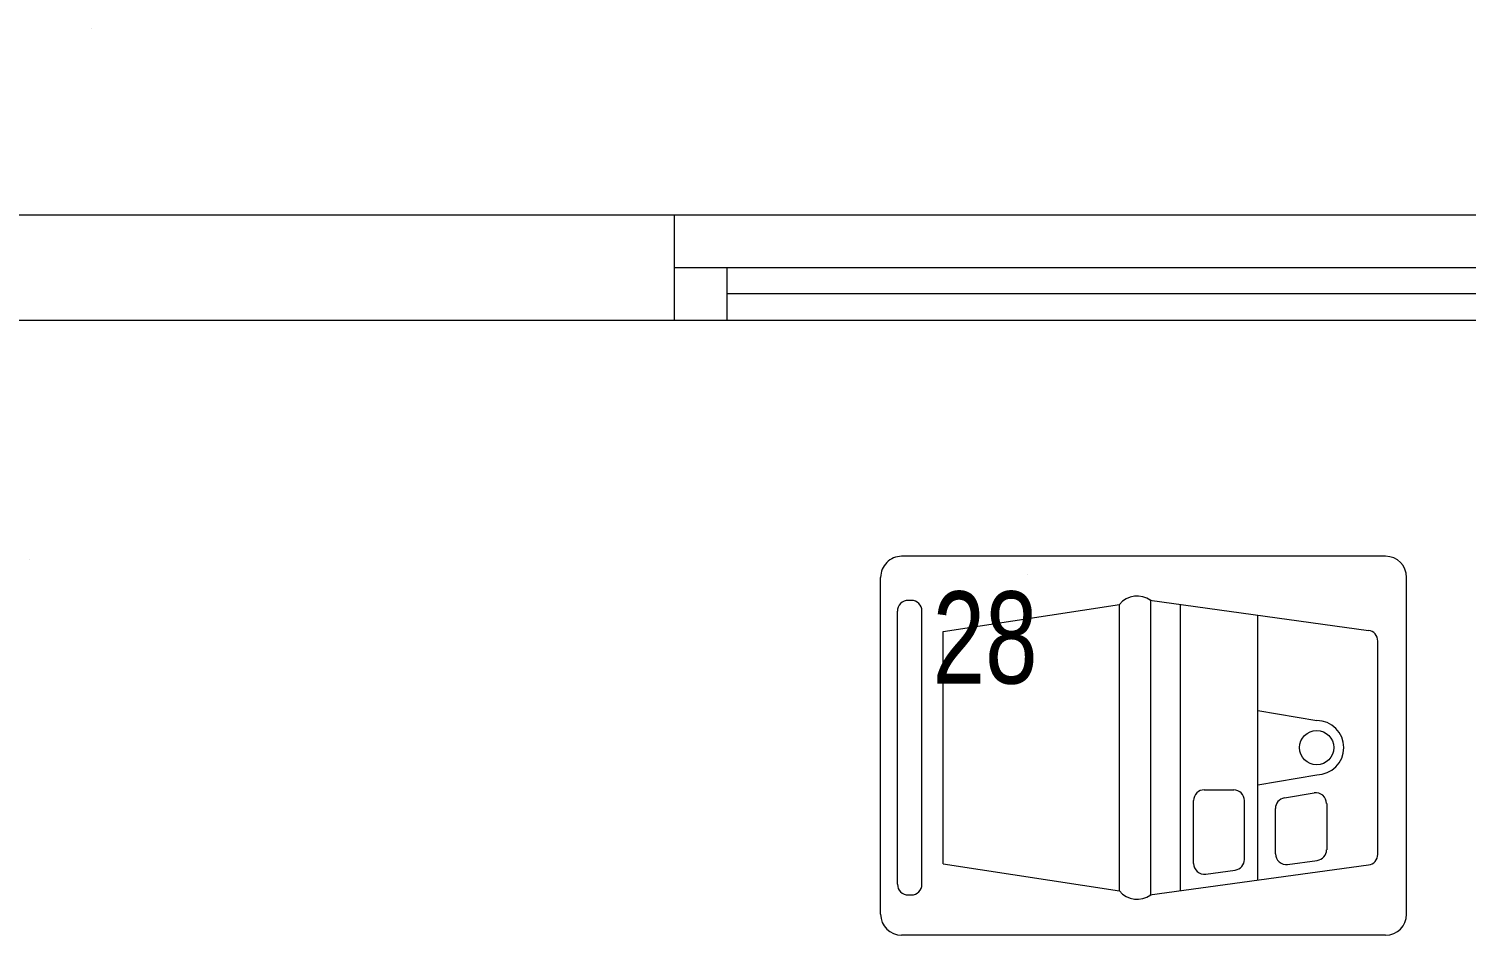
# Model space of a CAD drawing. Header units: millimetres. Extents: x -160614 to 59925, y -157025 to 0.
# Drawn here: x -59841 to -58475, y -106427 to -105566 of the extents above; entities that cross this region are included whole.
import ezdxf

# ---------------------------------------------------------------- set-up
doc = ezdxf.new("R2010")
doc.units = ezdxf.units.MM
doc.header["$LTSCALE"] = 8
doc.layers.get('0').update_dxf_attribs({"color": 9, "lineweight": 5})
for name, color, linetype, lineweight in [('72_EGR_EQP_TAG', 9, 'Continuous', 5), ('Aluminum', 9, 'Continuous', 5), ('LOADING', 9, 'Continuous', 5), ('Walls', 9, 'Continuous', 5)]:
    doc.layers.add(name, color=color, linetype=linetype, lineweight=lineweight)
doc.layers.get('0').off()
doc.layers.get('0').freeze()
doc.styles.add('X3G_ENTITY_257CFD', font='swisscl.ttf', dxfattribs={"height": 200})

# ---------------------------------------------------------------- blocks, each defined once
blk = doc.blocks.new('*X105')
for p, q in [((5, 3), (5, 3)), ((5, 3), (5, 3)), ((5, 3), (5, 3)), ((5, 3), (5, 3)), ((5, 3), (5, 3)), ((5, 3), (5, 3)), ((5, 3), (5, 3)), ((5, 3), (5, 3)), ((5, 3), (5, 3)), ((5, 3), (5, 3)), ((5, 3), (5, 3)), ((5, 3), (5, 3)), ((5, 3), (5, 3)), ((5, 3), (5, 3)), ((5, 3), (5, 3)), ((5, 3), (5, 3)), ((5, 3), (5, 3)), ((5, 3), (5, 3)), ((5, 3), (5, 3)), ((5, 3), (5, 3)), ((5, 3), (5, 3)), ((5, 3), (5, 3)), ((5, 3), (5, 3)), ((5, 3), (5, 3)), ((5, 3), (5, 3)), ((5, 3), (5, 3)), ((5, 3), (5, 3)), ((5, 3), (5, 3)), ((5, 3), (5, 3)), ((5, 3), (5, 3)), ((5, 3), (5, 3)), ((5, 3), (5, 3)), ((5, 3), (5, 3)), ((5, 3), (5, 3)), ((5, 3), (5, 3)), ((5, 3), (5, 3)), ((5, 3), (5, 3)), ((5, 3), (5, 3)), ((5, 3), (5, 3)), ((5, 3), (5, 3)), ((5, 3), (5, 3)), ((5, 3), (5, 3)), ((5, 3), (5, 3)), ((5, 3), (5, 3)), ((5, 3), (5, 3)), ((5, 3), (5, 3)), ((5, 3), (5, 3)), ((5, 3), (5, 3)), ((5, 3), (5, 3)), ((5, 3), (5, 3)), ((5, 3), (5, 3)), ((5, 3), (5, 3)), ((5, 3), (5, 3)), ((5, 3), (5, 3)), ((5, 3), (5, 3)), ((5, 3), (5, 3)), ((5, 3), (5, 3)), ((5, 3), (5, 3)), ((5, 3), (5, 3)), ((5, 3), (5, 3)), ((5, 3), (5, 3)), ((5, 3), (5, 3)), ((5, 3), (5, 3)), ((5, 3), (5, 3)), ((5, 3), (5, 3)), ((5, 3), (5, 3)), ((6, 3), (5, 3)), ((5, 3), (5, 3)), ((6, 3), (5, 3)), ((5, 3), (5, 3)), ((6, 3), (5, 3)), ((5, 3), (5, 3)), ((6, 3), (5, 3)), ((5, 3), (5, 3)), ((5, 3), (5, 3)), ((5, 3), (5, 3)), ((5, 3), (5, 3)), ((5, 3), (5, 3)), ((5, 3), (5, 3)), ((5, 3), (5, 3)), ((5, 3), (5, 3)), ((5, 3), (5, 3)), ((5, 3), (5, 3)), ((5, 3), (5, 3)), ((5, 3), (5, 3)), ((5, 3), (5, 3)), ((5, 3), (5, 3)), ((5, 3), (5, 3)), ((5, 3), (5, 3)), ((5, 3), (5, 3)), ((5, 3), (5, 3)), ((5, 3), (5, 3)), ((5, 3), (5, 3)), ((5, 3), (5, 3)), ((5, 3), (5, 3)), ((5, 3), (5, 3)), ((6, 3), (6, 3)), ((6, 3), (6, 3)), ((6, 3), (6, 3)), ((6, 3), (6, 3)), ((6, 3), (6, 3)), ((6, 3), (6, 3)), ((6, 3), (6, 3)), ((6, 3), (6, 3)), ((6, 3), (6, 3)), ((6, 3), (6, 3)), ((6, 3), (6, 3)), ((6, 3), (6, 3)), ((6, 3), (6, 3)), ((6, 3), (6, 3)), ((6, 3), (6, 3)), ((6, 3), (6, 3)), ((6, 3), (6, 3)), ((6, 3), (6, 3)), ((6, 3), (6, 3)), ((6, 3), (6, 3)), ((6, 3), (6, 3)), ((6, 3), (6, 3)), ((6, 3), (6, 3)), ((6, 3), (6, 3)), ((6, 3), (6, 3)), ((6, 3), (6, 3)), ((6, 3), (6, 3)), ((6, 3), (6, 3)), ((6, 3), (6, 3)), ((6, 3), (6, 3)), ((6, 3), (6, 3)), ((6, 3), (6, 3)), ((6, 3), (6, 3)), ((6, 3), (6, 3)), ((6, 3), (6, 3)), ((6, 3), (6, 3)), ((6, 3), (6, 3)), ((6, 3), (6, 3)), ((6, 3), (6, 3)), ((6, 3), (6, 3)), ((6, 3), (6, 3)), ((6, 3), (6, 3)), ((6, 3), (6, 3)), ((6, 3), (6, 3)), ((6, 3), (6, 3)), ((6, 3), (6, 3)), ((6, 3), (6, 3)), ((6, 3), (6, 3)), ((6, 3), (6, 3)), ((6, 3), (6, 3)), ((6, 3), (6, 3)), ((6, 3), (6, 3)), ((6, 3), (6, 3)), ((6, 3), (6, 3)), ((6, 3), (6, 3)), ((6, 3), (6, 3)), ((6, 3), (6, 3)), ((6, 3), (6, 3)), ((6, 3), (6, 3)), ((6, 3), (6, 3)), ((6, 3), (6, 3)), ((6, 3), (6, 3)), ((6, 3), (6, 3)), ((6, 3), (6, 3)), ((6, 3), (6, 3)), ((6, 3), (6, 3)), ((6, 3), (6, 3)), ((6, 3), (6, 3)), ((6, 3), (6, 3)), ((6, 3), (6, 3)), ((6, 3), (6, 3)), ((6, 3), (6, 3)), ((6, 3), (6, 3)), ((6, 3), (6, 3)), ((6, 3), (6, 3)), ((6, 3), (6, 3)), ((6, 3), (6, 3)), ((6, 3), (6, 3)), ((6, 3), (6, 3)), ((6, 3), (6, 3)), ((6, 3), (6, 3)), ((6, 3), (6, 3)), ((6, 3), (6, 3)), ((6, 3), (6, 3)), ((6, 3), (6, 3)), ((6, 3), (6, 3)), ((6, 3), (6, 3)), ((6, 3), (6, 3)), ((6, 3), (6, 3)), ((6, 3), (6, 3)), ((6, 3), (6, 3)), ((6, 3), (6, 3)), ((6, 3), (6, 3)), ((6, 3), (6, 3)), ((6, 3), (6, 3)), ((6, 3), (6, 3)), ((6, 3), (6, 3)), ((6, 3), (6, 3)), ((6, 3), (6, 3)), ((6, 3), (6, 3)), ((6, 3), (6, 3)), ((6, 3), (6, 3)), ((6, 3), (6, 3)), ((6, 3), (6, 3)), ((6, 3), (6, 3)), ((6, 3), (6, 3)), ((6, 3), (6, 3)), ((6, 3), (6, 3)), ((6, 3), (6, 3)), ((6, 3), (6, 3)), ((6, 3), (6, 3)), ((6, 3), (6, 3)), ((6, 3), (6, 3)), ((6, 3), (6, 3)), ((6, 3), (6, 3)), ((6, 3), (6, 3)), ((6, 3), (6, 3)), ((6, 3), (6, 3)), ((6, 3), (6, 3)), ((6, 3), (6, 3)), ((6, 3), (6, 3)), ((6, 3), (6, 3)), ((6, 3), (6, 3)), ((6, 3), (6, 3)), ((6, 3), (6, 3)), ((6, 3), (6, 3)), ((6, 3), (6, 3)), ((6, 3), (6, 3)), ((6, 3), (6, 3)), ((6, 3), (6, 3)), ((6, 3), (6, 3)), ((6, 3), (6, 3)), ((6, 3), (6, 3)), ((6, 3), (6, 3)), ((6, 3), (6, 3)), ((6, 3), (6, 3)), ((6, 3), (6, 3)), ((6, 3), (6, 3)), ((6, 3), (6, 3)), ((6, 3), (6, 3)), ((6, 3), (6, 3)), ((6, 3), (6, 3)), ((6, 3), (6, 3)), ((6, 3), (6, 3)), ((6, 3), (6, 3)), ((6, 3), (6, 3)), ((6, 3), (6, 3)), ((6, 3), (6, 3)), ((6, 3), (6, 3)), ((6, 3), (6, 3)), ((6, 3), (6, 3)), ((6, 3), (6, 3)), ((6, 3), (6, 3)), ((6, 3), (6, 3)), ((6, 3), (6, 3)), ((6, 3), (6, 3)), ((6, 3), (6, 3)), ((6, 3), (6, 3)), ((6, 3), (6, 3)), ((6, 3), (6, 3)), ((6, 3), (6, 3)), ((6, 3), (6, 3)), ((6, 3), (6, 3)), ((6, 3), (6, 3)), ((6, 3), (6, 3)), ((6, 3), (6, 3)), ((6, 3), (6, 3)), ((6, 3), (6, 3)), ((6, 3), (6, 3)), ((6, 3), (6, 3)), ((6, 3), (6, 3)), ((6, 3), (6, 3)), ((6, 3), (6, 3)), ((6, 3), (6, 3)), ((6, 3), (6, 3)), ((6, 3), (6, 3)), ((6, 3), (6, 3)), ((6, 3), (6, 3)), ((6, 3), (6, 3)), ((6, 3), (6, 3)), ((6, 3), (6, 3)), ((6, 3), (6, 3)), ((6, 3), (6, 3)), ((6, 3), (6, 3)), ((6, 3), (6, 3)), ((6, 3), (6, 3)), ((6, 3), (6, 3)), ((6, 3), (6, 3)), ((6, 3), (6, 3)), ((6, 3), (6, 3)), ((6, 3), (6, 3)), ((6, 3), (6, 3)), ((6, 3), (6, 3)), ((6, 3), (6, 3)), ((6, 3), (6, 3)), ((6, 3), (6, 3)), ((6, 3), (6, 3)), ((6, 3), (6, 3)), ((6, 3), (6, 3)), ((6, 3), (6, 3)), ((6, 3), (6, 3)), ((6, 3), (6, 3)), ((6, 3), (6, 3)), ((6, 3), (6, 3)), ((6, 3), (5, 3)), ((6, 3), (5, 3)), ((6, 3), (5, 3)), ((6, 3), (5, 3)), ((6, 3), (5, 3)), ((6, 3), (6, 3)), ((6, 3), (6, 3)), ((6, 3), (6, 3)), ((6, 3), (6, 3)), ((6, 3), (6, 3)), ((6, 3), (6, 3)), ((6, 3), (6, 3)), ((6, 3), (6, 3)), ((6, 3), (6, 3)), ((6, 3), (6, 3)), ((6, 3), (6, 3)), ((6, 3), (6, 3)), ((6, 3), (6, 3)), ((6, 3), (6, 3)), ((6, 3), (6, 3)), ((6, 3), (6, 3)), ((6, 3), (6, 3)), ((6, 3), (6, 3)), ((6, 3), (6, 3)), ((6, 3), (6, 3)), ((6, 3), (6, 3)), ((6, 3), (6, 3)), ((6, 3), (6, 3)), ((6, 3), (6, 3)), ((6, 3), (6, 3)), ((6, 3), (6, 3)), ((6, 3), (6, 3)), ((6, 3), (6, 3)), ((6, 3), (6, 3)), ((6, 3), (6, 3)), ((6, 3), (6, 3)), ((6, 3), (6, 3)), ((6, 3), (6, 3)), ((6, 3), (6, 3)), ((6, 3), (6, 3)), ((6, 3), (6, 3)), ((6, 3), (6, 3)), ((6, 3), (6, 3)), ((6, 3), (6, 3)), ((6, 3), (6, 3)), ((6, 3), (6, 3)), ((6, 3), (6, 3)), ((6, 3), (6, 3)), ((6, 3), (6, 3)), ((6, 3), (6, 3)), ((6, 3), (6, 3)), ((6, 3), (6, 3)), ((6, 3), (6, 3)), ((6, 3), (6, 3)), ((6, 3), (6, 3)), ((6, 3), (6, 3)), ((6, 3), (6, 3)), ((6, 3), (6, 3)), ((6, 3), (6, 3)), ((6, 3), (6, 3)), ((6, 3), (6, 3)), ((6, 3), (6, 3)), ((6, 3), (6, 3)), ((6, 3), (6, 3)), ((6, 3), (6, 3)), ((6, 3), (6, 3)), ((6, 3), (6, 3)), ((6, 3), (6, 3)), ((6, 3), (6, 3)), ((6, 3), (6, 3)), ((6, 3), (6, 3)), ((6, 3), (6, 3)), ((6, 3), (6, 3)), ((6, 3), (6, 3)), ((6, 3), (6, 3)), ((6, 3), (6, 3)), ((6, 3), (6, 3)), ((6, 3), (6, 3)), ((6, 3), (6, 3)), ((6, 3), (6, 3)), ((6, 3), (6, 3)), ((6, 3), (6, 3)), ((6, 3), (6, 3)), ((6, 3), (6, 3)), ((6, 3), (6, 3)), ((6, 3), (6, 3)), ((6, 3), (6, 3)), ((6, 3), (6, 3)), ((6, 3), (6, 3)), ((6, 3), (6, 3)), ((6, 3), (6, 3)), ((6, 3), (6, 3)), ((6, 3), (6, 3)), ((6, 3), (6, 3)), ((6, 3), (6, 3)), ((6, 3), (6, 3)), ((6, 3), (6, 3)), ((6, 3), (6, 3)), ((6, 3), (6, 3)), ((6, 3), (6, 3)), ((6, 3), (6, 3)), ((6, 3), (6, 3)), ((6, 3), (6, 3)), ((6, 3), (6, 3)), ((6, 3), (6, 3)), ((6, 3), (6, 3)), ((6, 3), (6, 3)), ((6, 3), (6, 3)), ((6, 3), (6, 3)), ((6, 3), (6, 3)), ((6, 3), (6, 3)), ((6, 3), (6, 3)), ((6, 3), (6, 3)), ((6, 3), (6, 3)), ((6, 3), (6, 3)), ((6, 3), (6, 3)), ((6, 3), (6, 3)), ((6, 3), (6, 3)), ((6, 3), (6, 3)), ((6, 3), (6, 3)), ((6, 3), (6, 3)), ((6, 3), (6, 3)), ((6, 3), (6, 3)), ((6, 3), (6, 3)), ((6, 3), (6, 3)), ((6, 3), (6, 3)), ((6, 3), (6, 3)), ((6, 3), (6, 3)), ((6, 3), (6, 3)), ((6, 3), (6, 3)), ((6, 3), (6, 3)), ((6, 3), (6, 3)), ((6, 3), (6, 3)), ((6, 3), (6, 3)), ((6, 3), (6, 3)), ((6, 3), (6, 3)), ((6, 3), (6, 3)), ((6, 3), (6, 3)), ((6, 3), (6, 3)), ((6, 3), (6, 3)), ((6, 3), (6, 3)), ((6, 3), (6, 3)), ((6, 3), (6, 3)), ((6, 3), (6, 3)), ((6, 3), (6, 3)), ((6, 3), (6, 3)), ((6, 3), (6, 3)), ((6, 3), (6, 3)), ((6, 3), (6, 3)), ((6, 3), (6, 3)), ((6, 3), (6, 3)), ((6, 3), (6, 3)), ((6, 3), (6, 3)), ((6, 3), (6, 3)), ((6, 3), (6, 3)), ((6, 3), (6, 3)), ((6, 3), (6, 3)), ((6, 3), (6, 3)), ((6, 3), (6, 3)), ((6, 3), (6, 3)), ((6, 3), (6, 3)), ((6, 3), (6, 3)), ((6, 3), (6, 3)), ((6, 3), (6, 3)), ((6, 3), (6, 3)), ((6, 3), (6, 3)), ((6, 3), (6, 3)), ((6, 3), (6, 3)), ((6, 3), (6, 3)), ((6, 3), (6, 3)), ((6, 3), (6, 3)), ((6, 3), (6, 3)), ((6, 3), (6, 3)), ((6, 3), (6, 3)), ((6, 3), (6, 3)), ((6, 3), (6, 3)), ((6, 3), (6, 3)), ((6, 3), (6, 3)), ((6, 3), (6, 3)), ((6, 3), (6, 3)), ((6, 3), (6, 3)), ((6, 3), (6, 3)), ((6, 3), (6, 3)), ((6, 3), (6, 3)), ((6, 3), (6, 3)), ((6, 3), (6, 3)), ((6, 3), (6, 3)), ((6, 3), (6, 3)), ((6, 3), (6, 3)), ((6, 3), (6, 3)), ((6, 3), (6, 3)), ((6, 3), (6, 3)), ((6, 3), (6, 3)), ((6, 3), (6, 3)), ((6, 3), (6, 3)), ((6, 3), (6, 3)), ((6, 3), (6, 3)), ((6, 3), (6, 3)), ((6, 3), (6, 3)), ((6, 3), (6, 3)), ((6, 3), (6, 3)), ((6, 3), (6, 3)), ((6, 3), (6, 3)), ((6, 3), (6, 3)), ((6, 3), (6, 3)), ((6, 3), (6, 3)), ((6, 3), (6, 3)), ((6, 3), (6, 3)), ((6, 3), (6, 3)), ((6, 3), (6, 3)), ((6, 3), (6, 3)), ((6, 3), (6, 3)), ((6, 3), (6, 3)), ((6, 3), (6, 3)), ((6, 3), (6, 3)), ((6, 3), (6, 3)), ((6, 3), (6, 3)), ((6, 3), (6, 3)), ((6, 3), (6, 3)), ((6, 3), (6, 3)), ((6, 3), (6, 3)), ((6, 3), (6, 3)), ((6, 3), (6, 3)), ((6, 3), (6, 3)), ((6, 3), (6, 3)), ((6, 3), (6, 3)), ((6, 3), (6, 3)), ((6, 3), (6, 3)), ((6, 3), (6, 3)), ((6, 3), (6, 3)), ((6, 3), (6, 3)), ((6, 3), (6, 3)), ((6, 3), (6, 3)), ((6, 3), (6, 3)), ((6, 3), (6, 3)), ((6, 3), (6, 3)), ((6, 3), (6, 3)), ((6, 3), (6, 3)), ((6, 3), (6, 3)), ((6, 3), (6, 3)), ((6, 3), (6, 3)), ((6, 3), (6, 3)), ((6, 3), (6, 3)), ((6, 3), (6, 3)), ((6, 3), (6, 3)), ((6, 3), (6, 3)), ((6, 3), (6, 3)), ((6, 3), (6, 3)), ((6, 3), (6, 3)), ((6, 3), (6, 3)), ((6, 3), (6, 3)), ((6, 3), (6, 3)), ((6, 3), (6, 3)), ((6, 3), (6, 3)), ((6, 3), (6, 3)), ((6, 3), (6, 3)), ((6, 3), (6, 3)), ((6, 3), (6, 3)), ((6, 3), (6, 3)), ((6, 3), (6, 3)), ((6, 3), (6, 3)), ((6, 3), (6, 3)), ((6, 3), (6, 3)), ((6, 3), (6, 3)), ((6, 3), (6, 3)), ((6, 3), (6, 3)), ((6, 3), (6, 3)), ((6, 3), (6, 3)), ((6, 3), (6, 3)), ((6, 3), (6, 3)), ((6, 3), (6, 3)), ((6, 3), (6, 3)), ((6, 3), (6, 3)), ((6, 3), (6, 3)), ((6, 3), (6, 3)), ((6, 3), (6, 3)), ((6, 3), (6, 3)), ((6, 3), (6, 3)), ((6, 3), (6, 3)), ((6, 3), (6, 3)), ((6, 3), (6, 3)), ((6, 3), (6, 3)), ((6, 3), (6, 3)), ((6, 3), (6, 3)), ((6, 3), (6, 3)), ((6, 3), (6, 3)), ((6, 3), (6, 3)), ((6, 3), (6, 3)), ((6, 3), (6, 3)), ((6, 3), (6, 3)), ((6, 3), (6, 3)), ((6, 3), (6, 3)), ((6, 3), (6, 3)), ((6, 3), (6, 3)), ((6, 3), (6, 3)), ((6, 3), (6, 3)), ((6, 3), (6, 3)), ((6, 3), (6, 3)), ((6, 3), (6, 3)), ((6, 3), (6, 3)), ((6, 3), (6, 3)), ((6, 3), (6, 3)), ((6, 3), (6, 3)), ((6, 3), (6, 3)), ((6, 3), (6, 3)), ((6, 3), (6, 3)), ((6, 3), (6, 3)), ((6, 3), (6, 3)), ((6, 3), (6, 3)), ((6, 3), (6, 3)), ((6, 3), (6, 3)), ((6, 3), (6, 3)), ((6, 3), (6, 3)), ((6, 3), (6, 3)), ((6, 3), (6, 3)), ((6, 3), (6, 3)), ((6, 3), (6, 3)), ((6, 3), (6, 3)), ((6, 3), (6, 3)), ((6, 3), (6, 3)), ((6, 3), (6, 3)), ((6, 3), (6, 3))]:
    blk.add_line(p, q)
blk = doc.blocks.new('*X106')
for p, q in [((13, 1), (13, 1)), ((13, 1), (13, 1)), ((13, 1), (13, 1)), ((13, 1), (13, 1)), ((13, 1), (13, 1)), ((13, 1), (13, 1)), ((13, 1), (13, 1)), ((13, 1), (13, 1)), ((13, 1), (13, 1)), ((13, 1), (13, 1)), ((13, 1), (13, 1)), ((13, 1), (13, 1)), ((13, 1), (13, 1)), ((13, 1), (13, 1)), ((13, 1), (13, 1)), ((13, 1), (14, 1)), ((13, 1), (14, 1)), ((13, 1), (14, 1)), ((13, 1), (13, 1)), ((13, 1), (13, 1)), ((13, 1), (13, 1)), ((13, 1), (13, 1)), ((13, 1), (13, 1)), ((13, 1), (13, 1)), ((13, 1), (13, 1)), ((13, 1), (13, 1)), ((13, 1), (13, 1)), ((13, 1), (13, 1)), ((13, 1), (13, 1)), ((13, 1), (13, 1)), ((13, 1), (13, 1)), ((13, 1), (13, 1)), ((13, 1), (13, 1)), ((13, 1), (13, 1)), ((13, 1), (13, 1)), ((13, 1), (13, 1)), ((13, 1), (13, 1)), ((13, 1), (13, 1)), ((13, 1), (13, 1)), ((13, 1), (13, 1)), ((13, 1), (13, 1)), ((13, 1), (13, 1)), ((13, 1), (13, 1)), ((13, 1), (13, 1)), ((13, 1), (13, 1)), ((13, 1), (13, 1)), ((13, 1), (13, 1)), ((13, 1), (13, 1)), ((13, 1), (13, 1)), ((13, 1), (13, 1)), ((13, 1), (13, 1)), ((13, 1), (13, 1)), ((13, 1), (13, 1)), ((13, 1), (13, 1)), ((13, 1), (13, 1)), ((13, 1), (13, 1)), ((13, 1), (13, 1)), ((13, 1), (13, 1)), ((13, 1), (13, 1)), ((13, 1), (13, 1)), ((13, 1), (13, 1)), ((13, 1), (13, 1)), ((13, 1), (13, 1)), ((13, 1), (13, 1)), ((13, 1), (13, 1)), ((13, 1), (13, 1)), ((13, 1), (13, 1)), ((13, 1), (13, 1)), ((13, 1), (13, 1)), ((13, 1), (13, 1)), ((13, 1), (13, 1)), ((13, 1), (13, 1)), ((13, 1), (13, 1)), ((13, 1), (13, 1)), ((13, 1), (13, 1)), ((13, 1), (13, 1)), ((13, 1), (13, 1)), ((13, 1), (13, 1)), ((13, 1), (13, 1)), ((13, 1), (13, 1)), ((13, 1), (13, 1)), ((13, 1), (13, 1)), ((13, 1), (13, 1)), ((13, 1), (13, 1)), ((13, 1), (13, 1)), ((13, 1), (13, 1)), ((13, 1), (13, 1)), ((13, 1), (13, 1)), ((13, 1), (13, 1)), ((13, 1), (13, 1)), ((13, 1), (13, 1)), ((13, 1), (13, 1)), ((13, 1), (13, 1)), ((13, 1), (13, 1)), ((13, 1), (13, 1)), ((13, 1), (13, 1)), ((13, 1), (13, 1)), ((13, 1), (13, 1)), ((13, 1), (13, 1)), ((13, 1), (13, 1)), ((13, 1), (13, 1)), ((13, 1), (13, 1)), ((13, 1), (13, 1)), ((13, 1), (13, 1)), ((13, 1), (13, 1)), ((13, 1), (13, 1)), ((13, 1), (13, 1)), ((13, 1), (13, 1)), ((13, 1), (13, 1)), ((13, 1), (13, 1)), ((13, 1), (13, 1)), ((13, 1), (13, 1)), ((13, 1), (13, 1)), ((13, 1), (13, 1)), ((13, 1), (13, 1)), ((13, 1), (13, 1)), ((13, 1), (13, 1)), ((13, 1), (13, 1)), ((13, 1), (13, 1)), ((13, 1), (13, 1)), ((13, 1), (13, 1)), ((13, 1), (13, 1)), ((13, 1), (13, 1)), ((13, 1), (14, 1)), ((13, 0), (13, 0)), ((13, 0), (13, 0)), ((13, 0), (13, 0)), ((13, 0), (13, 0)), ((13, 0), (13, 0)), ((13, 0), (13, 0)), ((13, 0), (13, 0)), ((13, 0), (13, 0)), ((13, 0), (13, 0)), ((13, 0), (13, 0)), ((13, 0), (13, 0)), ((13, 0), (13, 0)), ((13, 0), (13, 0)), ((13, 0), (13, 0)), ((13, 0), (13, 0)), ((13, 0), (13, 0)), ((13, 0), (13, 0)), ((13, 0), (13, 0)), ((13, 0), (13, 0)), ((13, 0), (13, 0)), ((13, 0), (13, 0)), ((13, 0), (13, 0)), ((13, 0), (13, 0)), ((13, 0), (13, 0)), ((13, 0), (13, 0)), ((13, 0), (13, 0)), ((13, 0), (13, 0)), ((13, 0), (13, 0)), ((13, 0), (13, 0)), ((13, 0), (13, 0)), ((13, 0), (13, 0)), ((13, 0), (13, 0)), ((13, 0), (13, 0)), ((13, 0), (13, 0)), ((13, 0), (13, 0)), ((13, 0), (13, 0)), ((13, 0), (13, 0)), ((13, 0), (13, 0)), ((13, 0), (13, 0)), ((13, 0), (13, 0)), ((13, 0), (13, 0)), ((13, 0), (13, 0)), ((13, 0), (13, 0)), ((13, 0), (13, 0)), ((13, 0), (13, 0)), ((13, 0), (13, 0)), ((13, 0), (13, 0)), ((13, 0), (13, 0)), ((13, 0), (14, 0)), ((13, 0), (14, 0)), ((13, 0), (13, 0)), ((13, 0), (14, 0)), ((14, 1), (14, 1)), ((14, 1), (14, 1)), ((14, 1), (14, 1)), ((14, 1), (14, 1)), ((14, 1), (14, 1)), ((14, 1), (14, 1)), ((14, 1), (14, 1)), ((14, 1), (14, 1)), ((14, 1), (14, 1)), ((14, 1), (14, 1)), ((14, 1), (14, 1)), ((14, 1), (14, 1)), ((14, 1), (14, 1)), ((14, 1), (14, 1)), ((14, 1), (14, 1)), ((14, 1), (14, 1)), ((14, 1), (14, 1)), ((14, 1), (14, 1)), ((14, 1), (14, 1)), ((14, 1), (14, 1)), ((14, 1), (14, 1)), ((14, 1), (14, 1)), ((14, 1), (14, 1)), ((14, 1), (14, 1)), ((14, 1), (14, 1)), ((14, 1), (14, 1)), ((14, 1), (14, 1)), ((14, 1), (14, 1)), ((14, 1), (14, 1)), ((14, 1), (14, 1)), ((14, 1), (14, 1)), ((14, 1), (14, 1)), ((14, 1), (14, 1)), ((14, 1), (14, 1)), ((14, 1), (14, 1)), ((14, 1), (14, 1)), ((14, 1), (14, 1)), ((14, 1), (14, 1)), ((14, 1), (14, 1)), ((14, 1), (14, 1)), ((14, 1), (14, 1)), ((14, 1), (14, 1)), ((14, 1), (14, 1)), ((14, 1), (14, 1)), ((14, 1), (14, 1)), ((14, 1), (14, 1)), ((14, 1), (14, 1)), ((14, 1), (14, 1)), ((14, 1), (14, 1)), ((14, 1), (14, 1)), ((14, 1), (14, 1)), ((14, 1), (14, 1)), ((14, 1), (14, 1)), ((14, 1), (14, 1)), ((14, 1), (14, 1)), ((14, 1), (14, 1)), ((14, 1), (14, 1)), ((14, 1), (14, 1)), ((14, 1), (14, 1)), ((14, 1), (14, 1)), ((14, 1), (14, 1)), ((14, 1), (14, 1)), ((14, 1), (14, 1)), ((14, 1), (14, 1)), ((14, 1), (14, 1)), ((14, 1), (14, 1)), ((14, 1), (14, 1)), ((14, 1), (14, 1)), ((14, 1), (14, 1)), ((14, 1), (14, 1)), ((14, 1), (14, 1)), ((14, 1), (14, 1)), ((14, 1), (14, 1)), ((14, 1), (14, 1)), ((14, 1), (14, 1)), ((14, 1), (14, 1)), ((14, 1), (14, 1)), ((14, 1), (14, 1)), ((14, 1), (14, 1)), ((14, 1), (14, 1)), ((14, 1), (14, 1)), ((14, 1), (14, 1)), ((14, 1), (14, 1)), ((14, 1), (14, 1)), ((14, 1), (14, 1)), ((14, 1), (14, 1)), ((14, 1), (14, 1)), ((14, 1), (14, 1)), ((14, 1), (14, 1)), ((14, 1), (14, 1)), ((14, 1), (14, 1)), ((14, 1), (14, 1)), ((14, 1), (14, 1)), ((14, 1), (14, 1)), ((14, 0), (14, 0)), ((14, 0), (14, 0)), ((14, 0), (14, 0)), ((14, 0), (14, 0)), ((14, 0), (14, 0)), ((14, 0), (14, 0)), ((14, 0), (14, 0)), ((14, 0), (14, 0)), ((14, 0), (14, 0)), ((14, 0), (14, 0)), ((14, 0), (14, 0)), ((14, 0), (14, 0)), ((14, 0), (14, 0)), ((14, 0), (14, 0)), ((14, 0), (14, 0)), ((14, 0), (14, 0)), ((14, 0), (14, 0)), ((14, 0), (14, 0)), ((14, 0), (14, 0)), ((14, 0), (14, 0)), ((14, 0), (14, 0)), ((14, 0), (14, 0)), ((14, 0), (14, 0)), ((14, 0), (14, 0)), ((14, 0), (14, 0)), ((14, 0), (14, 0)), ((14, 0), (14, 0)), ((14, 0), (14, 0)), ((14, 0), (14, 0)), ((14, 0), (14, 0)), ((14, 0), (14, 0)), ((14, 0), (14, 0)), ((14, 0), (14, 0)), ((14, 0), (14, 0)), ((14, 0), (14, 0)), ((14, 0), (14, 0)), ((14, 0), (14, 0)), ((14, 0), (14, 0)), ((14, 0), (14, 0)), ((14, 0), (14, 0)), ((14, 0), (14, 0)), ((14, 0), (14, 0)), ((14, 0), (14, 0)), ((14, 0), (14, 0)), ((14, 0), (14, 0)), ((14, 0), (14, 0)), ((14, 0), (14, 0)), ((14, 0), (14, 0)), ((13, 0), (13, 0)), ((13, 0), (14, 0)), ((13, 0), (13, 0)), ((13, 0), (14, 0)), ((13, 0), (13, 0)), ((13, 0), (14, 0)), ((13, 0), (13, 0)), ((13, 0), (13, 0)), ((13, 0), (13, 0)), ((13, 0), (13, 0)), ((13, 0), (14, 0)), ((13, 0), (13, 0)), ((13, 0), (14, 0)), ((13, 0), (13, 0)), ((13, 0), (14, 0)), ((13, 0), (13, 0)), ((13, 0), (14, 0)), ((13, 0), (13, 0)), ((13, 0), (14, 0)), ((13, 0), (13, 0)), ((13, 0), (14, 0)), ((13, 0), (13, 0)), ((13, 0), (14, 0)), ((13, 0), (13, 0)), ((13, 0), (13, 0)), ((13, 0), (13, 0)), ((13, 0), (14, 0)), ((13, 0), (13, 0)), ((13, 0), (14, 0)), ((13, 0), (13, 0)), ((13, 0), (14, 0)), ((13, 0), (13, 0)), ((13, 0), (14, 0)), ((13, 0), (13, 0)), ((13, 0), (13, 0)), ((13, 0), (13, 0)), ((13, 0), (13, 0)), ((13, 0), (13, 0)), ((13, 0), (13, 0)), ((13, 0), (13, 0)), ((13, 0), (13, 0)), ((13, 0), (13, 0)), ((13, 0), (13, 0)), ((13, 0), (13, 0)), ((13, 0), (13, 0)), ((13, 0), (13, 0)), ((13, 0), (13, 0)), ((13, 0), (13, 0)), ((13, 0), (13, 0)), ((13, 0), (13, 0)), ((13, 0), (13, 0)), ((13, 0), (13, 0)), ((13, 0), (13, 0)), ((13, 0), (13, 0)), ((13, 0), (13, 0)), ((13, 0), (13, 0)), ((13, 0), (13, 0)), ((13, 0), (13, 0)), ((13, 0), (13, 0)), ((13, 0), (13, 0)), ((13, 0), (13, 0)), ((13, 0), (13, 0)), ((13, 0), (13, 0)), ((13, 0), (13, 0)), ((13, -1), (13, -1)), ((13, -1), (13, -1)), ((13, -1), (13, -1)), ((13, -1), (13, -1)), ((13, -1), (13, -1)), ((13, -1), (14, -1)), ((13, -1), (13, -1)), ((14, 0), (14, 0)), ((14, 0), (14, 0)), ((14, 0), (14, 0)), ((14, 0), (14, 0)), ((14, 0), (14, 0)), ((14, 0), (14, 0)), ((14, 0), (14, 0)), ((14, 0), (14, 0)), ((14, 0), (14, 0)), ((14, 0), (14, 0)), ((14, 0), (14, 0)), ((14, 0), (14, 0)), ((14, 0), (14, 0)), ((14, 0), (14, 0)), ((14, 0), (14, 0)), ((13, 0), (14, 0)), ((14, 0), (14, 0)), ((14, 0), (14, 0)), ((14, 0), (14, 0)), ((14, 0), (14, 0)), ((14, 0), (14, 0)), ((14, 0), (14, 0)), ((14, 0), (14, 0)), ((14, 0), (14, 0)), ((14, 0), (14, 0)), ((14, 0), (14, 0)), ((14, 0), (14, 0)), ((14, 0), (14, 0)), ((14, 0), (14, 0)), ((14, 0), (14, 0)), ((14, 0), (14, 0)), ((14, 0), (14, 0)), ((14, 0), (14, 0)), ((14, 0), (14, 0)), ((14, 0), (14, 0)), ((14, 0), (14, 0)), ((14, 0), (14, 0)), ((14, 0), (14, 0)), ((14, 0), (14, 0)), ((14, 0), (14, 0)), ((14, 0), (14, 0)), ((14, 0), (14, 0)), ((14, 0), (14, 0)), ((14, 0), (14, 0)), ((14, 0), (14, 0)), ((14, 0), (14, 0)), ((14, 0), (14, 0)), ((14, 0), (14, 0)), ((14, 0), (14, 0)), ((14, 0), (14, 0)), ((14, -1), (14, -1)), ((14, -1), (14, -1)), ((14, -1), (14, -1)), ((14, -1), (14, -1)), ((14, -1), (14, -1))]:
    blk.add_line(p, q)
blk = doc.blocks.new('ME13380B-P')
for p, q in [((-0.16, 0.5), (0.16, 0.5)), ((-0.18, 0.02), (-0.18, 0.48)), ((-0.1316, 0.484), (0.1279, 0.484)), ((0.18, 0.02), (0.18, 0.48)), ((-0.1418, 0.4738), (-0.1418, 0.4709)), ((0.1382, 0.4738), (0.1382, 0.4709)), ((-0.1316, 0.4607), (0.1279, 0.4607)), ((-0.1121, 0.4407), (-0.1379, 0.2729)), ((-0.1121, 0.4407), (0.1084, 0.4407)), ((0.1084, 0.4407), (0.1342, 0.2729)), ((-0.1379, 0.2729), (0.1342, 0.2729)), ((-0.1418, 0.244), (-0.1133, 0.0362)), ((-0.1417, 0.2432), (0.138, 0.2432)), ((0.1382, 0.244), (0.1096, 0.0362)), ((-0.1379, 0.2151), (0.1342, 0.2151)), ((-0.1118, 0.2026), (-0.0521, 0.2026)), ((-0.0418, 0.1923), (-0.0418, 0.1644)), ((-0.122, 0.1909), (-0.1181, 0.163)), ((-0.108, 0.1541), (-0.0521, 0.1541)), ((-0.1278, 0.1416), (0.1241, 0.1416)), ((-0.0371, 0.1416), (-0.0277, 0.0855)), ((0.0334, 0.1416), (0.024, 0.0855)), ((-0.1026, 0.1248), (-0.0597, 0.1248)), ((-0.1128, 0.1131), (-0.1089, 0.0849)), ((-0.0496, 0.1162), (-0.0448, 0.088)), ((-0.0549, 0.076), (-0.0988, 0.076)), ((-0.1032, 0.0273), (0.0995, 0.0273)), ((-0.16, 0), (0.16, 0))]:
    blk.add_line(p, q)
for points in [[(0.1084, 0.4407), (0.1084, 0.4407), (0.1084, 0.4407), (0.1084, 0.4407), (0.1084, 0.4407), (0.1084, 0.4407), (0.1084, 0.4407), (0.1084, 0.4407), (0.1084, 0.4407), (0.1084, 0.4407), (0.1084, 0.4407), (0.1084, 0.4407), (0.1084, 0.4407), (0.1084, 0.4407), (0.1084, 0.4407), (0.1084, 0.4407), (0.1084, 0.4407), (0.1084, 0.4407), (0.1084, 0.4407), (0.1084, 0.4407), (0.1084, 0.4407), (0.1084, 0.4407), (0.1084, 0.4407), (0.1084, 0.4407), (0.1084, 0.4407), (0.1084, 0.4407), (0.1084, 0.4407), (0.1084, 0.4407), (0.1084, 0.4407), (0.1084, 0.4407), (0.1084, 0.4407), (0.1084, 0.4407), (0.1084, 0.4407), (0.1084, 0.4407), (0.1084, 0.4407), (0.1084, 0.4407), (0.1084, 0.4407), (0.1084, 0.4407), (0.1084, 0.4407), (0.1084, 0.4407), (0.1084, 0.4407), (0.1084, 0.4407), (0.1084, 0.4407), (0.1084, 0.4407), (0.1084, 0.4407), (0.1084, 0.4407), (0.1084, 0.4407), (0.1084, 0.4407), (0.1084, 0.4407), (0.1084, 0.4407), (0.1084, 0.4407), (0.1084, 0.4407), (0.1084, 0.4407), (0.1084, 0.4407), (0.1084, 0.4407), (0.1084, 0.4407), (0.1084, 0.4407), (0.1084, 0.4407), (0.1084, 0.4407), (0.1084, 0.4407), (0.1084, 0.4407), (0.1084, 0.4407), (0.1084, 0.4407), (0.1084, 0.4407), (0.1084, 0.4407), (0.1084, 0.4407), (0.1084, 0.4407), (0.1084, 0.4407), (0.1084, 0.4407), (0.1084, 0.4407), (0.1084, 0.4407), (0.1084, 0.4407), (0.1084, 0.4407), (0.1084, 0.4407), (0.1084, 0.4407), (0.1084, 0.4407), (0.1084, 0.4407), (0.1084, 0.4407), (0.1084, 0.4407), (0.1084, 0.4407), (0.1084, 0.4407), (0.1084, 0.4407), (0.1084, 0.4407), (0.1084, 0.4407), (0.1084, 0.4407), (0.1084, 0.4407), (0.1084, 0.4407), (0.1084, 0.4407), (0.1084, 0.4407), (0.1084, 0.4407), (0.1084, 0.4407), (0.1084, 0.4407), (0.1084, 0.4407), (0.1084, 0.4407), (0.1084, 0.4407), (0.1084, 0.4407), (0.1084, 0.4407), (0.1084, 0.4407), (0.1084, 0.4407), (0.1084, 0.4407), (0.1084, 0.4407), (0.1084, 0.4407), (0.1084, 0.4407), (0.1084, 0.4407), (0.1084, 0.4407), (0.1084, 0.4407), (0.1084, 0.4407), (0.1084, 0.4407), (0.1084, 0.4407), (0.1084, 0.4407), (0.1084, 0.4407), (0.1084, 0.4407), (0.1084, 0.4407), (0.1084, 0.4407), (0.1084, 0.4407), (0.1084, 0.4407), (0.1084, 0.4407), (0.1084, 0.4407), (0.1084, 0.4407), (0.1084, 0.4407), (0.1084, 0.4407), (0.1084, 0.4407), (0.1084, 0.4407), (0.1084, 0.4407), (0.1084, 0.4407), (0.1084, 0.4407), (0.1084, 0.4407), (0.1084, 0.4407), (0.1084, 0.4407), (0.1084, 0.4407), (0.1084, 0.4407), (0.1084, 0.4407), (0.1084, 0.4407), (0.1084, 0.4407), (0.1084, 0.4407), (0.1084, 0.4407), (0.1084, 0.4407), (0.1084, 0.4407), (0.1084, 0.4407), (0.1084, 0.4407), (0.1084, 0.4407), (0.1084, 0.4407), (0.1084, 0.4407), (0.1084, 0.4407), (0.1084, 0.4407), (0.1084, 0.4407), (0.1084, 0.4407), (0.1084, 0.4407), (0.1084, 0.4407), (0.1084, 0.4407), (0.1084, 0.4407), (0.1084, 0.4407), (0.1084, 0.4407), (0.1084, 0.4407), (0.1084, 0.4407), (0.1084, 0.4407), (0.1084, 0.4407), (0.1084, 0.4407), (0.1084, 0.4407), (0.1084, 0.4407), (0.1084, 0.4407), (0.1084, 0.4407), (0.1084, 0.4407), (0.1084, 0.4407), (0.1084, 0.4407), (0.1084, 0.4407), (0.1084, 0.4407), (0.1084, 0.4407), (0.1084, 0.4407), (0.1084, 0.4407), (0.1084, 0.4407), (0.1084, 0.4407), (0.1084, 0.4407), (0.1084, 0.4407), (0.1084, 0.4407), (0.1084, 0.4407), (0.1084, 0.4407), (0.1084, 0.4407), (0.1084, 0.4407), (0.1084, 0.4407), (0.1084, 0.4407), (0.1084, 0.4407), (0.1084, 0.4407), (0.1084, 0.4407), (0.1084, 0.4407), (0.1084, 0.4407), (0.1084, 0.4407), (0.1084, 0.4407), (0.1084, 0.4407), (0.1084, 0.4407), (0.1084, 0.4407), (0.1084, 0.4407), (0.1084, 0.4407), (0.1084, 0.4407), (0.1084, 0.4407), (0.1084, 0.4407), (0.1084, 0.4407), (0.1084, 0.4407), (0.1084, 0.4407), (0.1084, 0.4407), (0.1084, 0.4407), (0.1084, 0.4407), (0.1084, 0.4407), (0.1084, 0.4407), (0.1084, 0.4407), (0.1084, 0.4407), (0.1084, 0.4407), (0.1084, 0.4407), (0.1084, 0.4407), (0.1084, 0.4407), (0.1084, 0.4407), (0.1084, 0.4407), (0.1084, 0.4407), (0.1084, 0.4407), (0.1084, 0.4407), (0.1084, 0.4407), (0.1084, 0.4407), (0.1084, 0.4407), (0.1084, 0.4407), (0.1084, 0.4407), (0.1084, 0.4407), (0.1084, 0.4407), (0.1084, 0.4407), (0.1084, 0.4407), (0.1084, 0.4407), (0.1084, 0.4407), (0.1084, 0.4407), (0.1084, 0.4407), (0.1084, 0.4407), (0.1084, 0.4407), (0.1084, 0.4407), (0.1084, 0.4407), (0.1084, 0.4407), (0.1084, 0.4407), (0.1084, 0.4407), (0.1084, 0.4407), (0.1084, 0.4407), (0.1084, 0.4407), (0.1084, 0.4407), (0.1084, 0.4407), (0.1084, 0.4407), (0.1084, 0.4407), (0.1084, 0.4407), (0.1084, 0.4407), (0.1084, 0.4407), (0.1084, 0.4407), (0.1084, 0.4407), (0.1084, 0.4407), (0.1084, 0.4407), (0.1084, 0.4407), (0.1084, 0.4407), (0.1084, 0.4407), (0.1084, 0.4407), (0.1084, 0.4407), (0.1084, 0.4407), (0.1084, 0.4407), (0.1084, 0.4407), (0.1084, 0.4407), (0.1084, 0.4407), (0.1084, 0.4407), (0.1084, 0.4407), (0.1084, 0.4407), (0.1084, 0.4407), (0.1084, 0.4407), (0.1084, 0.4407), (0.1084, 0.4407), (0.1084, 0.4407), (0.1084, 0.4407), (0.1084, 0.4407), (0.1084, 0.4407), (0.1084, 0.4407), (0.1084, 0.4407), (0.1084, 0.4407), (0.1084, 0.4407), (0.1084, 0.4407), (0.1084, 0.4407), (0.1084, 0.4407)], [(0.1084, 0.4407), (0.1084, 0.4407), (0.1084, 0.4407), (0.1084, 0.4407), (0.1084, 0.4407), (0.1084, 0.4407), (0.1084, 0.4407), (0.1084, 0.4407), (0.1084, 0.4407), (0.1084, 0.4407), (0.1084, 0.4407), (0.1084, 0.4407), (0.1084, 0.4407), (0.1084, 0.4407), (0.1084, 0.4407), (0.1084, 0.4407), (0.1084, 0.4407), (0.1084, 0.4407), (0.1084, 0.4407), (0.1084, 0.4407), (0.1084, 0.4407), (0.1084, 0.4407), (0.1084, 0.4407), (0.1084, 0.4407), (0.1084, 0.4407), (0.1084, 0.4407), (0.1084, 0.4407), (0.1084, 0.4407), (0.1084, 0.4407), (0.1084, 0.4407), (0.1084, 0.4407), (0.1084, 0.4407), (0.1084, 0.4407), (0.1084, 0.4407), (0.1084, 0.4407), (0.1084, 0.4407), (0.1084, 0.4407), (0.1084, 0.4407), (0.1084, 0.4407), (0.1084, 0.4407), (0.1084, 0.4407), (0.1084, 0.4407), (0.1084, 0.4407), (0.1084, 0.4407), (0.1084, 0.4407), (0.1084, 0.4407), (0.1084, 0.4407), (0.1084, 0.4407), (0.1084, 0.4407), (0.1084, 0.4407), (0.1084, 0.4407), (0.1084, 0.4407), (0.1084, 0.4407), (0.1084, 0.4407), (0.1084, 0.4407), (0.1084, 0.4407), (0.1084, 0.4407), (0.1084, 0.4407), (0.1084, 0.4407), (0.1084, 0.4407), (0.1084, 0.4407), (0.1084, 0.4407), (0.1084, 0.4407), (0.1084, 0.4407), (0.1084, 0.4407), (0.1084, 0.4407), (0.1084, 0.4407), (0.1084, 0.4407), (0.1084, 0.4407), (0.1084, 0.4407), (0.1084, 0.4407), (0.1084, 0.4407), (0.1084, 0.4407), (0.1084, 0.4407), (0.1084, 0.4407), (0.1084, 0.4407), (0.1084, 0.4407), (0.1084, 0.4407), (0.1084, 0.4407), (0.1084, 0.4407), (0.1084, 0.4407), (0.1084, 0.4407), (0.1084, 0.4407), (0.1084, 0.4407), (0.1084, 0.4407), (0.1084, 0.4407), (0.1084, 0.4407), (0.1084, 0.4407), (0.1084, 0.4407), (0.1084, 0.4407), (0.1084, 0.4407), (0.1084, 0.4407), (0.1084, 0.4407), (0.1084, 0.4407), (0.1084, 0.4407), (0.1084, 0.4407), (0.1084, 0.4407), (0.1084, 0.4407), (0.1084, 0.4407), (0.1084, 0.4407), (0.1084, 0.4407), (0.1084, 0.4407), (0.1084, 0.4407), (0.1084, 0.4407), (0.1084, 0.4407), (0.1084, 0.4407), (0.1084, 0.4407), (0.1084, 0.4407), (0.1084, 0.4407), (0.1084, 0.4407), (0.1084, 0.4407), (0.1084, 0.4407), (0.1084, 0.4407), (0.1084, 0.4407), (0.1084, 0.4407), (0.1084, 0.4407), (0.1084, 0.4407), (0.1084, 0.4407), (0.1084, 0.4407), (0.1084, 0.4407), (0.1084, 0.4407), (0.1084, 0.4407), (0.1084, 0.4407), (0.1084, 0.4407), (0.1084, 0.4407), (0.1084, 0.4407), (0.1084, 0.4407), (0.1084, 0.4407), (0.1084, 0.4407), (0.1084, 0.4407), (0.1084, 0.4407), (0.1084, 0.4407), (0.1084, 0.4407), (0.1084, 0.4407), (0.1084, 0.4407), (0.1084, 0.4407), (0.1084, 0.4407), (0.1084, 0.4407), (0.1084, 0.4407), (0.1084, 0.4407), (0.1084, 0.4407), (0.1084, 0.4407), (0.1084, 0.4407), (0.1084, 0.4407), (0.1084, 0.4407), (0.1084, 0.4407), (0.1084, 0.4407), (0.1084, 0.4407), (0.1084, 0.4407), (0.1084, 0.4407), (0.1084, 0.4407), (0.1084, 0.4407), (0.1084, 0.4407), (0.1084, 0.4407), (0.1084, 0.4407), (0.1084, 0.4407), (0.1084, 0.4407), (0.1084, 0.4407), (0.1084, 0.4407), (0.1084, 0.4407), (0.1084, 0.4407), (0.1084, 0.4407), (0.1084, 0.4407), (0.1084, 0.4407), (0.1084, 0.4407), (0.1084, 0.4407), (0.1084, 0.4407), (0.1084, 0.4407), (0.1084, 0.4407), (0.1084, 0.4407), (0.1084, 0.4407), (0.1084, 0.4407), (0.1084, 0.4407), (0.1084, 0.4407), (0.1084, 0.4407), (0.1084, 0.4407), (0.1084, 0.4407), (0.1084, 0.4407), (0.1084, 0.4407), (0.1084, 0.4407), (0.1084, 0.4407), (0.1084, 0.4407), (0.1084, 0.4407), (0.1084, 0.4407), (0.1084, 0.4407), (0.1084, 0.4407), (0.1084, 0.4407), (0.1084, 0.4407), (0.1084, 0.4407), (0.1084, 0.4407), (0.1084, 0.4407), (0.1084, 0.4407), (0.1084, 0.4407), (0.1084, 0.4407), (0.1084, 0.4407), (0.1084, 0.4407), (0.1084, 0.4407), (0.1084, 0.4407), (0.1084, 0.4407), (0.1084, 0.4407), (0.1084, 0.4407), (0.1084, 0.4407), (0.1084, 0.4407), (0.1084, 0.4407), (0.1084, 0.4407), (0.1084, 0.4407), (0.1084, 0.4407), (0.1084, 0.4407), (0.1084, 0.4407), (0.1084, 0.4407), (0.1084, 0.4407), (0.1084, 0.4407), (0.1084, 0.4407), (0.1084, 0.4407), (0.1084, 0.4407), (0.1084, 0.4407), (0.1084, 0.4407), (0.1084, 0.4407), (0.1084, 0.4407)], [(0.1084, 0.4407), (0.1084, 0.4407), (0.1084, 0.4407), (0.1084, 0.4407), (0.1084, 0.4407), (0.1084, 0.4407), (0.1084, 0.4407), (0.1084, 0.4407), (0.1084, 0.4407), (0.1084, 0.4407), (0.1084, 0.4407), (0.1084, 0.4407), (0.1084, 0.4407), (0.1084, 0.4407), (0.1084, 0.4407), (0.1084, 0.4407), (0.1084, 0.4407), (0.1084, 0.4407), (0.1084, 0.4407), (0.1084, 0.4407), (0.1084, 0.4407), (0.1084, 0.4407), (0.1084, 0.4407), (0.1084, 0.4407), (0.1084, 0.4407), (0.1084, 0.4407), (0.1084, 0.4407), (0.1084, 0.4407), (0.1084, 0.4407), (0.1084, 0.4407), (0.1084, 0.4407), (0.1084, 0.4407), (0.1084, 0.4407), (0.1084, 0.4407), (0.1084, 0.4407), (0.1084, 0.4407), (0.1084, 0.4407), (0.1084, 0.4407), (0.1084, 0.4407), (0.1084, 0.4407), (0.1084, 0.4407), (0.1084, 0.4407), (0.1084, 0.4407), (0.1084, 0.4407), (0.1084, 0.4407), (0.1084, 0.4407), (0.1084, 0.4407), (0.1084, 0.4407), (0.1084, 0.4407), (0.1084, 0.4407), (0.1084, 0.4407), (0.1084, 0.4407), (0.1084, 0.4407), (0.1084, 0.4407), (0.1084, 0.4407), (0.1084, 0.4407), (0.1084, 0.4407), (0.1084, 0.4407), (0.1084, 0.4407), (0.1084, 0.4407), (0.1084, 0.4407), (0.1084, 0.4407), (0.1084, 0.4407), (0.1084, 0.4407), (0.1084, 0.4407), (0.1084, 0.4407), (0.1084, 0.4407), (0.1084, 0.4407), (0.1084, 0.4407), (0.1084, 0.4407), (0.1084, 0.4407), (0.1084, 0.4407), (0.1084, 0.4407), (0.1084, 0.4407), (0.1084, 0.4407), (0.1084, 0.4407), (0.1084, 0.4407), (0.1084, 0.4407), (0.1084, 0.4407), (0.1084, 0.4407), (0.1084, 0.4407), (0.1084, 0.4407), (0.1084, 0.4407), (0.1084, 0.4407), (0.1084, 0.4407), (0.1084, 0.4407), (0.1084, 0.4407), (0.1084, 0.4407), (0.1084, 0.4407), (0.1084, 0.4407), (0.1084, 0.4407), (0.1084, 0.4407), (0.1084, 0.4407), (0.1084, 0.4407), (0.1084, 0.4407), (0.1084, 0.4407), (0.1084, 0.4407), (0.1084, 0.4407), (0.1084, 0.4407), (0.1084, 0.4407), (0.1084, 0.4407), (0.1084, 0.4407), (0.1084, 0.4407), (0.1084, 0.4407), (0.1084, 0.4407), (0.1084, 0.4407), (0.1084, 0.4407), (0.1084, 0.4407), (0.1084, 0.4407), (0.1084, 0.4407), (0.1084, 0.4407), (0.1084, 0.4407), (0.1084, 0.4407), (0.1084, 0.4407), (0.1084, 0.4407), (0.1084, 0.4407), (0.1084, 0.4407), (0.1084, 0.4407), (0.1084, 0.4407), (0.1084, 0.4407), (0.1084, 0.4407), (0.1084, 0.4407), (0.1084, 0.4407), (0.1084, 0.4407), (0.1084, 0.4407), (0.1084, 0.4407), (0.1084, 0.4407), (0.1084, 0.4407), (0.1084, 0.4407), (0.1084, 0.4407), (0.1084, 0.4407), (0.1084, 0.4407), (0.1084, 0.4407), (0.1084, 0.4407), (0.1084, 0.4407), (0.1084, 0.4407), (0.1084, 0.4407), (0.1084, 0.4407), (0.1084, 0.4407), (0.1084, 0.4407), (0.1084, 0.4407), (0.1084, 0.4407), (0.1084, 0.4407), (0.1084, 0.4407), (0.1084, 0.4407), (0.1084, 0.4407), (0.1084, 0.4407), (0.1084, 0.4407), (0.1084, 0.4407), (0.1084, 0.4407), (0.1084, 0.4407), (0.1084, 0.4407), (0.1084, 0.4407), (0.1084, 0.4407), (0.1084, 0.4407), (0.1084, 0.4407), (0.1084, 0.4407), (0.1084, 0.4407), (0.1084, 0.4407), (0.1084, 0.4407), (0.1084, 0.4407), (0.1084, 0.4407), (0.1084, 0.4407), (0.1084, 0.4407), (0.1084, 0.4407), (0.1084, 0.4407), (0.1084, 0.4407), (0.1084, 0.4407), (0.1084, 0.4407), (0.1084, 0.4407), (0.1084, 0.4407), (0.1084, 0.4407), (0.1084, 0.4407), (0.1084, 0.4407), (0.1084, 0.4407), (0.1084, 0.4407), (0.1084, 0.4407), (0.1084, 0.4407), (0.1084, 0.4407), (0.1084, 0.4407), (0.1084, 0.4407), (0.1084, 0.4407), (0.1084, 0.4407), (0.1084, 0.4407), (0.1084, 0.4407), (0.1084, 0.4407), (0.1084, 0.4407), (0.1084, 0.4407), (0.1084, 0.4407), (0.1084, 0.4407), (0.1084, 0.4407), (0.1084, 0.4407), (0.1084, 0.4407), (0.1084, 0.4407), (0.1084, 0.4407), (0.1084, 0.4407), (0.1084, 0.4407), (0.1084, 0.4407), (0.1084, 0.4407), (0.1084, 0.4407), (0.1084, 0.4407), (0.1084, 0.4407), (0.1084, 0.4407), (0.1084, 0.4407), (0.1084, 0.4407), (0.1084, 0.4407), (0.1084, 0.4407), (0.1084, 0.4407), (0.1084, 0.4407), (0.1084, 0.4407), (0.1084, 0.4407), (0.1084, 0.4407), (0.1084, 0.4407), (0.1084, 0.4407)]]:
    blk.add_lwpolyline(points, close=True)
blk.add_circle((-0.0018, 0.0855), 0.0163)
for centre, radius, start, end in [((-0.16, 0.48), 0.02, 90, 180), ((0.16, 0.48), 0.02, 360, 90), ((-0.1316, 0.4738), 0.0102, 90, 180), ((0.1279, 0.4738), 0.0102, 360, 90), ((-0.1316, 0.4709), 0.0102, 180, 270), ((0.1279, 0.4709), 0.0102, 270, 360), ((-0.1239, 0.256), 0.022, 129.6723, 215.5529), ((0.1202, 0.256), 0.022, 324.4471, 50.3277), ((-0.1118, 0.1923), 0.0102, 90, 187.8096), ((-0.0521, 0.1923), 0.0102, 360, 90), ((-0.0521, 0.1644), 0.0102, 270, 360), ((-0.108, 0.1644), 0.0102, 187.8096, 270), ((-0.1026, 0.1145), 0.0102, 90, 187.8096), ((-0.0597, 0.1145), 0.0102, 9.5478, 90), ((-0.0988, 0.0863), 0.0102, 187.8096, 270), ((-0.0549, 0.0863), 0.0102, 270, 9.5478), ((-0.0018, 0.0855), 0.0258, 180, 360), ((-0.1032, 0.0376), 0.0102, 187.8096, 270), ((0.0995, 0.0376), 0.0102, 270, 352.1904), ((-0.16, 0.02), 0.02, 180, 270), ((0.16, 0.02), 0.02, 270, 360)]:
    blk.add_arc(centre, radius, start, end)
for name, xscale, yscale, zscale in [('*X105', 8.594724931754172e-10, 8.594724931754172e-10, 8.594724931754172e-10), ('*X106', 5.502442945726216e-10, 5.502442945726216e-10, 5.502442945726216e-10)]:
    blk.add_blockref(name, (0.1084, 0.4407), dxfattribs=dict(xscale=xscale, yscale=yscale, zscale=zscale))
blk = doc.blocks.new('1stF')
at = {"layer": 'Aluminum', "color": 9}
for p, q in [((-59781.9, -105565.8), (-59781.9, -105565.8)), ((-59252.5, -105742.6, 0.1), (-58052.5, -105742.6, 0.1)), ((-59227.5, -105742.6, 0.1), (-59227.5, -105842.6, 0.1)), ((-59227.5, -105792.6, 0.1), (-58077.5, -105792.6, 0.1)), ((-59177.5, -105792.6, 0.1), (-59177.5, -105842.6, 0.1)), ((-58127.5, -105817.6, 0.1), (-59177.5, -105817.6, 0.1)), ((-59252.5, -105842.6, 0.1), (-58052.5, -105842.6, 0.1)), ((-59840.6, -106069.8), (-59840.6, -106069.8)), ((-58892.1, -106084.4), (-58892.1, -106084.4))]:
    blk.add_line(p, q, dxfattribs=at)
at = {"layer": 'Walls', "color": 9}
for p, q in [((-66542.3, -105742.6, 0.1), (-57552.3, -105742.6, 0.1)), ((-61652.3, -105842.6, 0.1), (-57652.3, -105842.6, 0.1))]:
    blk.add_line(p, q, dxfattribs=at)
at = {"layer": 'LOADING', "color": 9, "xscale": 1000, "yscale": 1000, "zscale": 1000, "rotation": 89.9999999986446}
blk.add_blockref('ME13380B-P', (-58531.4, -106247, -0.1), dxfattribs=at)
at = {"layer": '72_EGR_EQP_TAG', "color": 9, "insert": (-58932.1, -106100.4, 0), "char_height": 87.47, "attachment_point": 2, "style": 'X3G_ENTITY_257CFD'}
blk.add_mtext('28', dxfattribs=at)

msp = doc.modelspace()

# ---------------------------------------------------------------- block references
at = {"layer": '72_EGR_EQP_TAG'}
msp.add_blockref('1stF', (0, 0), dxfattribs=at)

doc.saveas('drawing.dxf')
